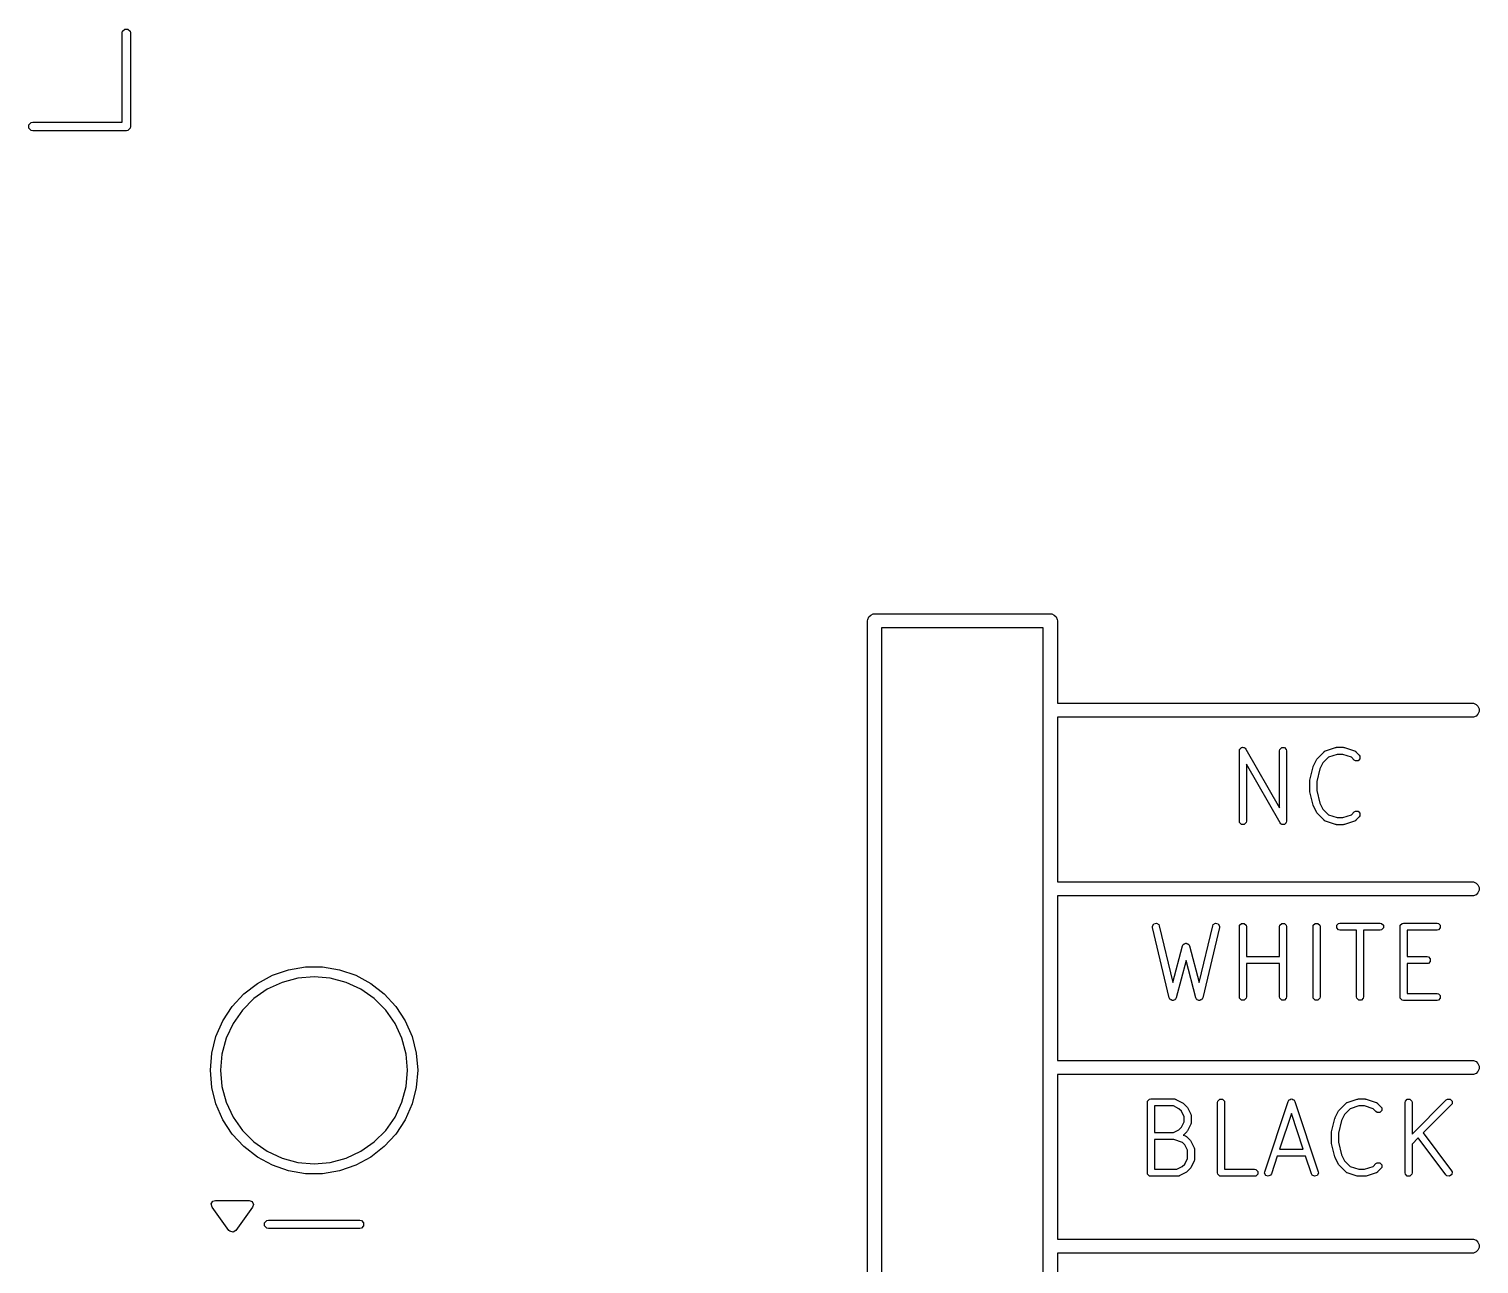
# Model space of a CAD drawing. Extents: x 108.7 to 192.7, y -117.4 to -79.1.
# Drawn here: x 171.94 to 192.57, y -98.5 to -80.94 of the extents above; entities that cross this region are included whole.
import ezdxf

# ---------------------------------------------------------------- set-up
doc = ezdxf.new("R2010")
doc.units = 0
doc.layers.add('BLACK', color=7, linetype='CONTINUOUS')

msp = doc.modelspace()

# ---------------------------------------------------------------- linework, layer by layer
at = {"layer": 'BLACK', "linetype": 'CONTINUOUS'}
for p, q in [((173.27, -81), (173.274567, -80.977039)), ((173.27, -82.27), (173.27, -81)), ((173.274567, -80.977039), (173.307039, -80.944567)), ((173.307039, -80.944567), (173.352961, -80.944567)), ((173.352961, -80.944567), (173.385433, -80.977039)), ((173.385433, -80.977039), (173.39, -81)), ((173.39, -81), (173.39, -82.33)), ((171.944567, -82.307039), (171.977039, -82.274567)), ((171.944567, -82.352961), (171.944567, -82.307039)), ((171.977039, -82.274567), (172, -82.27)), ((172, -82.27), (173.27, -82.27)), ((171.977039, -82.385433), (171.944567, -82.352961)), ((172, -82.39), (171.977039, -82.385433)), ((173.33, -82.39), (172, -82.39)), ((173.352961, -82.385433), (173.33, -82.39)), ((173.385433, -82.352961), (173.352961, -82.385433)), ((173.39, -82.33), (173.385433, -82.352961)), ((183.876921, -89.340491), (183.891853, -89.304443)), ((183.891853, -89.304443), (183.919443, -89.276853)), ((183.919443, -89.276853), (183.955491, -89.261921)), ((183.955491, -89.261921), (183.975, -89.26)), ((183.975, -89.26), (186.475, -89.26)), ((186.475, -89.26), (186.494509, -89.261921)), ((186.494509, -89.261921), (186.530557, -89.276853)), ((186.530557, -89.276853), (186.558147, -89.304443)), ((186.558147, -89.304443), (186.573079, -89.340491)), ((183.875, -89.36), (183.876921, -89.340491)), ((183.875, -107.14), (183.875, -89.36)), ((184.075, -89.46), (184.075, -107.04)), ((186.375, -89.46), (184.075, -89.46)), ((186.375, -107.04), (186.375, -89.46)), ((186.573079, -89.340491), (186.575, -89.36)), ((186.575, -89.36), (186.575, -90.53)), ((186.575, -90.53), (192.475, -90.53)), ((192.475, -90.53), (192.494509, -90.531921)), ((192.494509, -90.531921), (192.530557, -90.546853)), ((192.530557, -90.546853), (192.558147, -90.574443)), ((192.475, -90.73), (186.575, -90.73)), ((186.575, -90.73), (186.575, -93.07)), ((192.494509, -90.728079), (192.475, -90.73)), ((192.530557, -90.713147), (192.494509, -90.728079)), ((192.558147, -90.685557), (192.530557, -90.713147)), ((192.558147, -90.574443), (192.573079, -90.610491)), ((192.573079, -90.649509), (192.558147, -90.685557)), ((192.573079, -90.610491), (192.573079, -90.649509)), ((189.172946, -91.18343), (189.174754, -91.176804)), ((189.174754, -91.176804), (189.185998, -91.170378)), ((189.185998, -91.170378), (189.195152, -91.161225)), ((189.195152, -91.161225), (189.202018, -91.161225)), ((189.202018, -91.161225), (189.20798, -91.157818)), ((189.20798, -91.157818), (189.220473, -91.161225)), ((189.220473, -91.161225), (189.23342, -91.161225)), ((189.23342, -91.161225), (189.238274, -91.166079)), ((189.238274, -91.166079), (189.244901, -91.167887)), ((189.244901, -91.167887), (189.257698, -91.182612)), ((189.73952, -91.188285), (189.76658, -91.161225)), ((189.76658, -91.161225), (189.804848, -91.161225)), ((189.804848, -91.161225), (189.831908, -91.188285)), ((190.388951, -91.207604), (190.531807, -91.159985)), ((190.531807, -91.159985), (190.539757, -91.158982)), ((190.539757, -91.158982), (190.547619, -91.157419)), ((190.547619, -91.157419), (190.642857, -91.157419)), ((190.642857, -91.157419), (190.650719, -91.158982)), ((190.650719, -91.158982), (190.658668, -91.159985)), ((190.658668, -91.159985), (190.801525, -91.207604)), ((189.164286, -91.207419), (189.168092, -91.188285)), ((189.164286, -92.207419), (189.164286, -91.207419)), ((189.168092, -91.188285), (189.172946, -91.18343)), ((189.257698, -91.182612), (189.735714, -92.01914)), ((189.735714, -91.207419), (189.73952, -91.188285)), ((189.735714, -92.01914), (189.735714, -91.207419)), ((189.831908, -91.188285), (189.835714, -91.207419)), ((189.835714, -91.207419), (189.835714, -92.207419)), ((190.217184, -91.423153), (190.264802, -91.327916)), ((190.264802, -91.327916), (190.269717, -91.321582)), ((190.269717, -91.321582), (190.274169, -91.314921)), ((190.274169, -91.314921), (190.369407, -91.219683)), ((190.350617, -91.379893), (190.309081, -91.462965)), ((190.43177, -91.298739), (190.350617, -91.379893)), ((190.369407, -91.219683), (190.371488, -91.218292)), ((190.371488, -91.218292), (190.372002, -91.217265)), ((190.372002, -91.217265), (190.378967, -91.213294)), ((190.378967, -91.213294), (190.385628, -91.208844)), ((190.385628, -91.208844), (190.386776, -91.208844)), ((190.386776, -91.208844), (190.388951, -91.207604)), ((190.555732, -91.257419), (190.43177, -91.298739)), ((190.634744, -91.257419), (190.555732, -91.257419)), ((190.758705, -91.298739), (190.634744, -91.257419)), ((190.797977, -91.338012), (190.758705, -91.298739)), ((190.814198, -91.348851), (190.797977, -91.338012)), ((190.801525, -91.207604), (190.8037, -91.208844)), ((190.8037, -91.208844), (190.804848, -91.208844)), ((190.804848, -91.208844), (190.811512, -91.213297)), ((190.811512, -91.213297), (190.818473, -91.217265)), ((190.852467, -91.348851), (190.814198, -91.348851)), ((190.818473, -91.217265), (190.818986, -91.218291)), ((190.818986, -91.218291), (190.821069, -91.219683)), ((190.821069, -91.219683), (190.868688, -91.267301)), ((190.879527, -91.321791), (190.852467, -91.348851)), ((190.868688, -91.267301), (190.879527, -91.283522)), ((190.879527, -91.283522), (190.879527, -91.321791)), ((189.742302, -92.232226), (189.264286, -91.395697)), ((189.264286, -91.395697), (189.264286, -92.207419)), ((190.165779, -91.623863), (190.213398, -91.433387)), ((190.213398, -91.433387), (190.215737, -91.428434)), ((190.215737, -91.428434), (190.217184, -91.423153)), ((190.309081, -91.462965), (190.264286, -91.642145)), ((190.164286, -91.63599), (190.165481, -91.62998)), ((190.164286, -91.778847), (190.164286, -91.63599)), ((190.165481, -91.784856), (190.164286, -91.778847)), ((190.165481, -91.62998), (190.165779, -91.623863)), ((190.165779, -91.790974), (190.165481, -91.784856)), ((190.213398, -91.98145), (190.165779, -91.790974)), ((190.264286, -91.642145), (190.264286, -91.772692)), ((190.264286, -91.772692), (190.309081, -91.951872)), ((190.215737, -91.986402), (190.213398, -91.98145)), ((190.217184, -91.991684), (190.215737, -91.986402)), ((190.264802, -92.086921), (190.217184, -91.991684)), ((190.309081, -91.951872), (190.350616, -92.034942)), ((189.168092, -92.226553), (189.164286, -92.207419)), ((189.264286, -92.207419), (189.26048, -92.226553)), ((189.835714, -92.207419), (189.831908, -92.226553)), ((190.269713, -92.093249), (190.264802, -92.086921)), ((190.274168, -92.099916), (190.269713, -92.093249)), ((190.369407, -92.195155), (190.274168, -92.099916)), ((190.350616, -92.034942), (190.431772, -92.116099)), ((190.371488, -92.196545), (190.369407, -92.195155)), ((190.372002, -92.197573), (190.371488, -92.196545)), ((190.378967, -92.201543), (190.372002, -92.197573)), ((190.385628, -92.205994), (190.378967, -92.201543)), ((190.386776, -92.205994), (190.385628, -92.205994)), ((190.388951, -92.207234), (190.386776, -92.205994)), ((190.531807, -92.254853), (190.388951, -92.207234)), ((190.431772, -92.116099), (190.555732, -92.157419)), ((190.555732, -92.157419), (190.634744, -92.157419)), ((190.634744, -92.157419), (190.758704, -92.116098)), ((190.801525, -92.207234), (190.658668, -92.254853)), ((190.758704, -92.116098), (190.797977, -92.076825)), ((190.797977, -92.076825), (190.814198, -92.065986)), ((190.8037, -92.205994), (190.801525, -92.207234)), ((190.804849, -92.205994), (190.8037, -92.205994)), ((190.811519, -92.201536), (190.804849, -92.205994)), ((190.818473, -92.197573), (190.811519, -92.201536)), ((190.814198, -92.065986), (190.852467, -92.065986)), ((190.818985, -92.196547), (190.818473, -92.197573)), ((190.82107, -92.195155), (190.818985, -92.196547)), ((190.868689, -92.147535), (190.82107, -92.195155)), ((190.852467, -92.065986), (190.879527, -92.093045)), ((190.879527, -92.131314), (190.868689, -92.147535)), ((190.879527, -92.093045), (190.879527, -92.131314)), ((189.195152, -92.253613), (189.168092, -92.226553)), ((189.23342, -92.253613), (189.195152, -92.253613)), ((189.26048, -92.226553), (189.23342, -92.253613)), ((189.7551, -92.246951), (189.742302, -92.232226)), ((189.761724, -92.248757), (189.7551, -92.246951)), ((189.76658, -92.253613), (189.761724, -92.248757)), ((189.779528, -92.253613), (189.76658, -92.253613)), ((189.79202, -92.25702), (189.779528, -92.253613)), ((189.797982, -92.253613), (189.79202, -92.25702)), ((189.804848, -92.253613), (189.797982, -92.253613)), ((189.814001, -92.244459), (189.804848, -92.253613)), ((189.825246, -92.238034), (189.814001, -92.244459)), ((189.827053, -92.231407), (189.825246, -92.238034)), ((189.831908, -92.226553), (189.827053, -92.231407)), ((190.539757, -92.255855), (190.531807, -92.254853)), ((190.547619, -92.257419), (190.539757, -92.255855)), ((190.642857, -92.257419), (190.547619, -92.257419)), ((190.650719, -92.255855), (190.642857, -92.257419)), ((190.658668, -92.254853), (190.650719, -92.255855)), ((186.575, -93.07), (192.475, -93.07)), ((192.475, -93.07), (192.494509, -93.071921)), ((192.494509, -93.071921), (192.530557, -93.086853)), ((192.530557, -93.086853), (192.558147, -93.114443)), ((192.558147, -93.225557), (192.530557, -93.253147)), ((192.558147, -93.114443), (192.573079, -93.150491)), ((192.573079, -93.189509), (192.558147, -93.225557)), ((192.573079, -93.150491), (192.573079, -93.189509)), ((192.475, -93.27), (186.575, -93.27)), ((186.575, -93.27), (186.575, -95.61)), ((192.494509, -93.268079), (192.475, -93.27)), ((192.530557, -93.253147), (192.494509, -93.268079)), ((187.926821, -93.699505), (187.946878, -93.666913)), ((187.927551, -93.719), (187.926821, -93.699505)), ((188.165646, -94.719), (187.927551, -93.719)), ((187.946878, -93.666913), (187.984105, -93.658049)), ((187.984105, -93.658049), (188.016697, -93.678106)), ((188.016697, -93.678106), (188.024831, -93.695838)), ((188.024831, -93.695838), (188.21703, -94.503075)), ((188.592493, -94.503075), (188.784694, -93.695838)), ((188.881974, -93.719), (188.643878, -94.719)), ((188.784694, -93.695838), (188.792828, -93.678106)), ((188.792828, -93.678106), (188.82542, -93.658049)), ((188.82542, -93.658049), (188.862647, -93.666913)), ((188.862647, -93.666913), (188.882704, -93.699505)), ((188.882704, -93.699505), (188.881974, -93.719)), ((189.164286, -93.707419), (189.168092, -93.688285)), ((189.164286, -94.707419), (189.164286, -93.707419)), ((189.168092, -93.688285), (189.195152, -93.661225)), ((189.195152, -93.661225), (189.23342, -93.661225)), ((189.23342, -93.661225), (189.26048, -93.688285)), ((189.26048, -93.688285), (189.264286, -93.707419)), ((189.264286, -93.707419), (189.264286, -94.133609)), ((189.735714, -93.707419), (189.73952, -93.688285)), ((189.735714, -94.133609), (189.735714, -93.707419)), ((189.73952, -93.688285), (189.76658, -93.661225)), ((189.76658, -93.661225), (189.804848, -93.661225)), ((189.804848, -93.661225), (189.831908, -93.688285)), ((189.831908, -93.688285), (189.835714, -93.707419)), ((189.835714, -93.707419), (189.835714, -94.707419)), ((190.211905, -93.707419), (190.215711, -93.688285)), ((190.211905, -94.707419), (190.211905, -93.707419)), ((190.215711, -93.688285), (190.242771, -93.661225)), ((190.242771, -93.661225), (190.281039, -93.661225)), ((190.281039, -93.661225), (190.308099, -93.688285)), ((190.308099, -93.688285), (190.311905, -93.707419)), ((190.311905, -93.707419), (190.311905, -94.707419)), ((190.549044, -93.688285), (190.576104, -93.661225)), ((190.549044, -93.726553), (190.549044, -93.688285)), ((190.576104, -93.753613), (190.549044, -93.726553)), ((190.576104, -93.661225), (190.595238, -93.657419)), ((190.595238, -93.757419), (190.576104, -93.753613)), ((190.595238, -93.657419), (191.166666, -93.657419)), ((190.830952, -93.757419), (190.595238, -93.757419)), ((190.830952, -94.707419), (190.830952, -93.757419)), ((191.166666, -93.757419), (190.930952, -93.757419)), ((190.930952, -93.757419), (190.930952, -94.707419)), ((191.166666, -93.657419), (191.1858, -93.661225)), ((191.1858, -93.753613), (191.166666, -93.757419)), ((191.1858, -93.661225), (191.21286, -93.688285)), ((191.21286, -93.726553), (191.1858, -93.753613)), ((191.21286, -93.688285), (191.21286, -93.726553)), ((191.45, -93.707419), (191.453806, -93.688285)), ((191.45, -94.707419), (191.45, -93.707419)), ((191.453806, -93.688285), (191.480866, -93.661225)), ((191.480866, -93.661225), (191.5, -93.657419)), ((191.5, -93.657419), (191.97619, -93.657419)), ((191.97619, -93.757419), (191.55, -93.757419)), ((191.55, -93.757419), (191.55, -94.133609)), ((191.97619, -93.657419), (191.995324, -93.661225)), ((191.995324, -93.753613), (191.97619, -93.757419)), ((191.995324, -93.661225), (192.022384, -93.688285)), ((192.022384, -93.726553), (191.995324, -93.753613)), ((192.022384, -93.688285), (192.022384, -93.726553)), ((188.21703, -94.503075), (188.35645, -93.98025)), ((188.35645, -93.98025), (188.365058, -93.962742)), ((188.365058, -93.962742), (188.370957, -93.959326)), ((188.370957, -93.959326), (188.374372, -93.953429)), ((188.374372, -93.953429), (188.386927, -93.95008)), ((188.386927, -93.95008), (188.398177, -93.943568)), ((188.398177, -93.943568), (188.404763, -93.945324)), ((188.404763, -93.945324), (188.411347, -93.943569)), ((188.411347, -93.943569), (188.422592, -93.950079)), ((188.422592, -93.950079), (188.435152, -93.953429)), ((188.435152, -93.953429), (188.438567, -93.959327)), ((188.438567, -93.959327), (188.444466, -93.962743)), ((188.444466, -93.962743), (188.453074, -93.98025)), ((188.453074, -93.98025), (188.592493, -94.503075)), ((188.404762, -94.187186), (188.262598, -94.720302)), ((188.546926, -94.720302), (188.404762, -94.187186)), ((189.264286, -94.133609), (189.735714, -94.133609)), ((189.735714, -94.233609), (189.264286, -94.233609)), ((189.264286, -94.233609), (189.264286, -94.707419)), ((189.735714, -94.707419), (189.735714, -94.233609)), ((191.55, -94.133609), (191.833333, -94.133609)), ((191.833333, -94.233609), (191.55, -94.233609)), ((191.55, -94.233609), (191.55, -94.657419)), ((191.833333, -94.133609), (191.852467, -94.137415)), ((191.852467, -94.229803), (191.833333, -94.233609)), ((191.852467, -94.137415), (191.879527, -94.164475)), ((191.879527, -94.202743), (191.852467, -94.229803)), ((191.879527, -94.164475), (191.879527, -94.202743)), ((175.193251, -94.515179), (175.407499, -94.399234)), ((175.407499, -94.399234), (175.637909, -94.320135)), ((175.769037, -94.440146), (175.545092, -94.500151)), ((175.637909, -94.320135), (175.878195, -94.280038)), ((176, -94.419939), (175.769037, -94.440146)), ((175.878195, -94.280038), (176.121805, -94.280038)), ((176.230963, -94.440146), (176, -94.419939)), ((176.121805, -94.280038), (176.362091, -94.320135)), ((176.454908, -94.500151), (176.230963, -94.440146)), ((176.362091, -94.320135), (176.592501, -94.399234)), ((176.592501, -94.399234), (176.806749, -94.515179)), ((174.836018, -94.844036), (175.00101, -94.664807)), ((175.00101, -94.664807), (175.193251, -94.515179)), ((175.33497, -94.598133), (175.145053, -94.731114)), ((175.545092, -94.500151), (175.33497, -94.598133)), ((176.665031, -94.598133), (176.454908, -94.500151)), ((176.854947, -94.731114), (176.665031, -94.598133)), ((176.806749, -94.515179), (176.99899, -94.664807)), ((176.99899, -94.664807), (177.163982, -94.844036)), ((191.55, -94.657419), (191.97619, -94.657419)), ((191.97619, -94.657419), (191.995324, -94.661225)), ((191.995324, -94.661225), (192.022384, -94.688285)), ((174.702776, -95.047978), (174.836018, -94.844036)), ((175.145053, -94.731114), (174.981114, -94.895053)), ((177.018886, -94.895053), (176.854947, -94.731114)), ((177.163982, -94.844036), (177.297224, -95.047978)), ((188.17378, -94.736732), (188.165646, -94.719)), ((188.180149, -94.740651), (188.17378, -94.736732)), ((188.183896, -94.747123), (188.180149, -94.740651)), ((188.195841, -94.750308), (188.183896, -94.747123)), ((188.206372, -94.756789), (188.195841, -94.750308)), ((188.213647, -94.755056), (188.206372, -94.756789)), ((188.220871, -94.756983), (188.213647, -94.755056)), ((188.231569, -94.750789), (188.220871, -94.756983)), ((188.243599, -94.747925), (188.231569, -94.750789)), ((188.247518, -94.741555), (188.243599, -94.747925)), ((188.25399, -94.737809), (188.247518, -94.741555)), ((188.262598, -94.720302), (188.25399, -94.737809)), ((188.555534, -94.73781), (188.546926, -94.720302)), ((188.562006, -94.741557), (188.555534, -94.73781)), ((188.565925, -94.747925), (188.562006, -94.741557)), ((188.577951, -94.750788), (188.565925, -94.747925)), ((188.588653, -94.756984), (188.577951, -94.750788)), ((188.595878, -94.755057), (188.588653, -94.756984)), ((188.603152, -94.756789), (188.595878, -94.755057)), ((188.613681, -94.750308), (188.603152, -94.756789)), ((188.625628, -94.747123), (188.613681, -94.750308)), ((188.629374, -94.740651), (188.625628, -94.747123)), ((188.635744, -94.736732), (188.629374, -94.740651)), ((188.643878, -94.719), (188.635744, -94.736732)), ((189.168092, -94.726553), (189.164286, -94.707419)), ((189.195152, -94.753613), (189.168092, -94.726553)), ((189.23342, -94.753613), (189.195152, -94.753613)), ((189.26048, -94.726553), (189.23342, -94.753613)), ((189.264286, -94.707419), (189.26048, -94.726553)), ((189.73952, -94.726553), (189.735714, -94.707419)), ((189.76658, -94.753613), (189.73952, -94.726553)), ((189.804848, -94.753613), (189.76658, -94.753613)), ((189.831908, -94.726553), (189.804848, -94.753613)), ((189.835714, -94.707419), (189.831908, -94.726553)), ((190.215711, -94.726553), (190.211905, -94.707419)), ((190.242771, -94.753613), (190.215711, -94.726553)), ((190.281039, -94.753613), (190.242771, -94.753613)), ((190.308099, -94.726553), (190.281039, -94.753613)), ((190.311905, -94.707419), (190.308099, -94.726553)), ((190.834758, -94.726553), (190.830952, -94.707419)), ((190.861818, -94.753613), (190.834758, -94.726553)), ((190.900086, -94.753613), (190.861818, -94.753613)), ((190.927146, -94.726553), (190.900086, -94.753613)), ((190.930952, -94.707419), (190.927146, -94.726553)), ((191.453806, -94.726553), (191.45, -94.707419)), ((191.480866, -94.753613), (191.453806, -94.726553)), ((191.5, -94.757419), (191.480866, -94.753613)), ((191.97619, -94.757419), (191.5, -94.757419)), ((191.995324, -94.753613), (191.97619, -94.757419)), ((192.022384, -94.726553), (191.995324, -94.753613)), ((192.022384, -94.688285), (192.022384, -94.726553)), ((174.60492, -95.271068), (174.702776, -95.047978)), ((174.848133, -95.08497), (174.750151, -95.295092)), ((174.981114, -94.895053), (174.848133, -95.08497)), ((177.151867, -95.08497), (177.018886, -94.895053)), ((177.249849, -95.295092), (177.151867, -95.08497)), ((177.297224, -95.047978), (177.39508, -95.271068)), ((174.545117, -95.507223), (174.60492, -95.271068)), ((174.750151, -95.295092), (174.690146, -95.519037)), ((177.309854, -95.519037), (177.249849, -95.295092)), ((177.39508, -95.271068), (177.454883, -95.507223)), ((174.525, -95.75), (174.545117, -95.507223)), ((177.454883, -95.507223), (177.475, -95.75)), ((174.690146, -95.519037), (174.669939, -95.75)), ((177.330061, -95.75), (177.309854, -95.519037)), ((186.575, -95.61), (192.475, -95.61)), ((192.475, -95.61), (192.494509, -95.611921)), ((192.494509, -95.611921), (192.530557, -95.626853)), ((192.530557, -95.626853), (192.558147, -95.654443)), ((192.558147, -95.654443), (192.573079, -95.690491)), ((192.573079, -95.690491), (192.573079, -95.729509)), ((174.545117, -95.992777), (174.525, -95.75)), ((174.669939, -95.75), (174.690146, -95.980963)), ((177.309854, -95.980963), (177.330061, -95.75)), ((177.475, -95.75), (177.454883, -95.992777)), ((192.475, -95.81), (186.575, -95.81)), ((186.575, -95.81), (186.575, -98.15)), ((192.494509, -95.808079), (192.475, -95.81)), ((192.530557, -95.793147), (192.494509, -95.808079)), ((192.558147, -95.765557), (192.530557, -95.793147)), ((192.573079, -95.729509), (192.558147, -95.765557)), ((174.60492, -96.228932), (174.545117, -95.992777)), ((174.690146, -95.980963), (174.750151, -96.204908)), ((177.249849, -96.204908), (177.309854, -95.980963)), ((177.454883, -95.992777), (177.39508, -96.228932)), ((174.702776, -96.452022), (174.60492, -96.228932)), ((174.750151, -96.204908), (174.848133, -96.415031)), ((177.151867, -96.415031), (177.249849, -96.204908)), ((177.39508, -96.228932), (177.297224, -96.452022)), ((187.854762, -96.207419), (187.858568, -96.188285)), ((187.854762, -97.207419), (187.854762, -96.207419)), ((187.858568, -96.188285), (187.885628, -96.161225)), ((187.885628, -96.161225), (187.904762, -96.157419)), ((187.904762, -96.157419), (188.238095, -96.157419)), ((188.226292, -96.257419), (187.954762, -96.257419)), ((187.954762, -96.257419), (187.954762, -96.633609)), ((188.303715, -96.29613), (188.226292, -96.257419)), ((188.238095, -96.157419), (188.240551, -96.157907)), ((188.240551, -96.157907), (188.24164, -96.157545)), ((188.24164, -96.157545), (188.249367, -96.159661)), ((188.249367, -96.159661), (188.257229, -96.161225)), ((188.257229, -96.161225), (188.25804, -96.162036)), ((188.25804, -96.162036), (188.260456, -96.162698)), ((188.260456, -96.162698), (188.355693, -96.210316)), ((188.339859, -96.332275), (188.303715, -96.29613)), ((188.378571, -96.409698), (188.339859, -96.332275)), ((188.355693, -96.210316), (188.362026, -96.215231)), ((188.362026, -96.215231), (188.368688, -96.219683)), ((188.368688, -96.219683), (188.416307, -96.267301)), ((188.416307, -96.267301), (188.420761, -96.273967)), ((188.420761, -96.273967), (188.425673, -96.280296)), ((188.425673, -96.280296), (188.473292, -96.375534)), ((188.854762, -96.207419), (188.858568, -96.188285)), ((188.854762, -97.207419), (188.854762, -96.207419)), ((188.858568, -96.188285), (188.885628, -96.161225)), ((188.885628, -96.161225), (188.923896, -96.161225)), ((188.923896, -96.161225), (188.950956, -96.188285)), ((188.950956, -96.188285), (188.954762, -96.207419)), ((188.954762, -96.207419), (188.954762, -97.157419)), ((189.523995, -97.191608), (189.857328, -96.191608)), ((189.857328, -96.191608), (189.866989, -96.17466)), ((189.866989, -96.17466), (189.87033, -96.172989)), ((189.87033, -96.172989), (189.872002, -96.169646)), ((189.872002, -96.169646), (189.887044, -96.164632)), ((189.887044, -96.164632), (189.901218, -96.157545)), ((189.901218, -96.157545), (189.904761, -96.158726)), ((189.904761, -96.158726), (189.908306, -96.157545)), ((189.908306, -96.157545), (189.922485, -96.164634)), ((189.922485, -96.164634), (189.937522, -96.169647)), ((189.937522, -96.169647), (189.939192, -96.172987)), ((189.939192, -96.172987), (189.942535, -96.174659)), ((189.942535, -96.174659), (189.952196, -96.191608)), ((189.952196, -96.191608), (190.285529, -97.191607)), ((190.526708, -96.423153), (190.574326, -96.327916)), ((190.574326, -96.327916), (190.579241, -96.321582)), ((190.579241, -96.321582), (190.583693, -96.314921)), ((190.583693, -96.314921), (190.678931, -96.219683)), ((190.741294, -96.298739), (190.660141, -96.379893)), ((190.678931, -96.219683), (190.681012, -96.218292)), ((190.681012, -96.218292), (190.681526, -96.217265)), ((190.681526, -96.217265), (190.688491, -96.213294)), ((190.688491, -96.213294), (190.695152, -96.208844)), ((190.695152, -96.208844), (190.6963, -96.208844)), ((190.6963, -96.208844), (190.698475, -96.207604)), ((190.698475, -96.207604), (190.841331, -96.159985)), ((190.865256, -96.257419), (190.741294, -96.298739)), ((190.841331, -96.159985), (190.849281, -96.158982)), ((190.849281, -96.158982), (190.857143, -96.157419)), ((190.857143, -96.157419), (190.952381, -96.157419)), ((190.944268, -96.257419), (190.865256, -96.257419)), ((191.068229, -96.298739), (190.944268, -96.257419)), ((190.952381, -96.157419), (190.960243, -96.158982)), ((190.960243, -96.158982), (190.968192, -96.159985)), ((190.968192, -96.159985), (191.111049, -96.207604)), ((191.107501, -96.338012), (191.068229, -96.298739)), ((191.111049, -96.207604), (191.113224, -96.208844)), ((191.113224, -96.208844), (191.114372, -96.208844)), ((191.114372, -96.208844), (191.121036, -96.213297)), ((191.121036, -96.213297), (191.127997, -96.217265)), ((191.127997, -96.217265), (191.12851, -96.218291)), ((191.12851, -96.218291), (191.130593, -96.219683)), ((191.130593, -96.219683), (191.178212, -96.267301)), ((191.189051, -96.321791), (191.161991, -96.348851)), ((191.178212, -96.267301), (191.189051, -96.283522)), ((191.189051, -96.283522), (191.189051, -96.321791)), ((191.521429, -96.207419), (191.525235, -96.188285)), ((191.521429, -97.207419), (191.521429, -96.207419)), ((191.525235, -96.188285), (191.552295, -96.161225)), ((191.552295, -96.161225), (191.590563, -96.161225)), ((191.590563, -96.161225), (191.617623, -96.188285)), ((191.617623, -96.188285), (191.621429, -96.207419)), ((191.621429, -96.658137), (192.107502, -96.172064)), ((191.621429, -96.207419), (191.621429, -96.658137)), ((192.178212, -96.242774), (191.780304, -96.640681)), ((192.107502, -96.172064), (192.123723, -96.161225)), ((192.123723, -96.161225), (192.161991, -96.161225)), ((192.161991, -96.161225), (192.189051, -96.188285)), ((192.189051, -96.226553), (192.178212, -96.242774)), ((192.189051, -96.188285), (192.189051, -96.226553)), ((174.836018, -96.655964), (174.702776, -96.452022)), ((174.848133, -96.415031), (174.981114, -96.604947)), ((177.018886, -96.604947), (177.151867, -96.415031)), ((177.297224, -96.452022), (177.163982, -96.655964)), ((188.339859, -96.558752), (188.378571, -96.481329)), ((188.378571, -96.481329), (188.378571, -96.409698)), ((188.473292, -96.515494), (188.425673, -96.610732)), ((188.473292, -96.375534), (188.473953, -96.377949)), ((188.473953, -96.513078), (188.473292, -96.515494)), ((188.473953, -96.377949), (188.474765, -96.378761)), ((188.474765, -96.512267), (188.473953, -96.513078)), ((188.474765, -96.378761), (188.476328, -96.386622)), ((188.476328, -96.504405), (188.474765, -96.512267)), ((188.476328, -96.386622), (188.478445, -96.39435)), ((188.478445, -96.496678), (188.476328, -96.504405)), ((188.478445, -96.39435), (188.478082, -96.395438)), ((188.478082, -96.395438), (188.478571, -96.397895)), ((188.478571, -96.493133), (188.478082, -96.495589)), ((188.478082, -96.495589), (188.478445, -96.496678)), ((188.478571, -96.397895), (188.478571, -96.493133)), ((189.904762, -96.365532), (189.736038, -96.871704)), ((190.073486, -96.871704), (189.904762, -96.365532)), ((190.475303, -96.623863), (190.522922, -96.433387)), ((190.522922, -96.433387), (190.525261, -96.428434)), ((190.525261, -96.428434), (190.526708, -96.423153)), ((190.618605, -96.462965), (190.57381, -96.642145)), ((190.660141, -96.379893), (190.618605, -96.462965)), ((191.123722, -96.348851), (191.107501, -96.338012)), ((191.161991, -96.348851), (191.123722, -96.348851)), ((175.00101, -96.835193), (174.836018, -96.655964)), ((174.981114, -96.604947), (175.145053, -96.768886)), ((176.854947, -96.768886), (177.018886, -96.604947)), ((177.163982, -96.655964), (176.99899, -96.835193)), ((187.954762, -96.633609), (188.226292, -96.633609)), ((188.229982, -96.733609), (187.954762, -96.733609)), ((187.954762, -96.733609), (187.954762, -97.157419)), ((188.226292, -96.633609), (188.303715, -96.594897)), ((188.353943, -96.774929), (188.229982, -96.733609)), ((188.303715, -96.594897), (188.339859, -96.558752)), ((188.368688, -96.671345), (188.365602, -96.673407)), ((188.365602, -96.673407), (188.396763, -96.683794)), ((188.416307, -96.623727), (188.368688, -96.671345)), ((188.396763, -96.683794), (188.398938, -96.685034)), ((188.398938, -96.685034), (188.400086, -96.685034)), ((188.400086, -96.685034), (188.40675, -96.689487)), ((188.40675, -96.689487), (188.413711, -96.693455)), ((188.413711, -96.693455), (188.414224, -96.694481)), ((188.414224, -96.694481), (188.416307, -96.695873)), ((188.420761, -96.61706), (188.416307, -96.623727)), ((188.416307, -96.695873), (188.463926, -96.743491)), ((188.425673, -96.610732), (188.420761, -96.61706)), ((188.463926, -96.743491), (188.46838, -96.750157)), ((190.47381, -96.63599), (190.475005, -96.62998)), ((190.47381, -96.778847), (190.47381, -96.63599)), ((190.475005, -96.62998), (190.475303, -96.623863)), ((190.57381, -96.642145), (190.57381, -96.772692)), ((191.708875, -96.71211), (191.621429, -96.799557)), ((192.102857, -97.237419), (191.708875, -96.71211)), ((191.780304, -96.640681), (192.182857, -97.177419)), ((175.193251, -96.984821), (175.00101, -96.835193)), ((175.145053, -96.768886), (175.334969, -96.901867)), ((175.334969, -96.901867), (175.545092, -96.999849)), ((176.454908, -96.999849), (176.665031, -96.901867)), ((176.665031, -96.901867), (176.854947, -96.768886)), ((176.99899, -96.835193), (176.806749, -96.984821)), ((188.387478, -96.808465), (188.353943, -96.774929)), ((188.42619, -96.885888), (188.387478, -96.808465)), ((188.42619, -97.005138), (188.42619, -96.885888)), ((188.46838, -96.750157), (188.473292, -96.756486)), ((188.473292, -96.756486), (188.520911, -96.851724)), ((188.520911, -96.851724), (188.521572, -96.854139)), ((188.521572, -96.854139), (188.522384, -96.854951)), ((188.522384, -96.854951), (188.523947, -96.862812)), ((188.523947, -96.862812), (188.526064, -96.87054)), ((188.526064, -96.87054), (188.525701, -96.871628)), ((188.525701, -96.871628), (188.52619, -96.874085)), ((188.52619, -96.874085), (188.52619, -97.016942)), ((189.736038, -96.871704), (190.073486, -96.871704)), ((190.475005, -96.784856), (190.47381, -96.778847)), ((190.475303, -96.790974), (190.475005, -96.784856)), ((190.522922, -96.98145), (190.475303, -96.790974)), ((190.57381, -96.772692), (190.618605, -96.951872)), ((190.618605, -96.951872), (190.66014, -97.034942)), ((191.621429, -96.799557), (191.621429, -97.207419)), ((175.407499, -97.100766), (175.193251, -96.984821)), ((175.637909, -97.179865), (175.407499, -97.100766)), ((175.545092, -96.999849), (175.769037, -97.059854)), ((175.769037, -97.059854), (176, -97.080061)), ((176, -97.080061), (176.230963, -97.059854)), ((176.230963, -97.059854), (176.454908, -96.999849)), ((176.592501, -97.100766), (176.362091, -97.179865)), ((176.806749, -96.984821), (176.592501, -97.100766)), ((187.954762, -97.157419), (188.273911, -97.157419)), ((188.273911, -97.157419), (188.351332, -97.118708)), ((188.351332, -97.118708), (188.387478, -97.082561)), ((188.387478, -97.082561), (188.42619, -97.005138)), ((188.463927, -97.147535), (188.416308, -97.195155)), ((188.46838, -97.140869), (188.463927, -97.147535)), ((188.473292, -97.134541), (188.46838, -97.140869)), ((188.520911, -97.039303), (188.473292, -97.134541)), ((188.521572, -97.036887), (188.520911, -97.039303)), ((188.522384, -97.036076), (188.521572, -97.036887)), ((188.523947, -97.028214), (188.522384, -97.036076)), ((188.526064, -97.020487), (188.523947, -97.028214)), ((188.52619, -97.016942), (188.525701, -97.019398)), ((188.525701, -97.019398), (188.526064, -97.020487)), ((188.954762, -97.157419), (189.380952, -97.157419)), ((189.380952, -97.157419), (189.400086, -97.161225)), ((189.702705, -96.971704), (189.618863, -97.22323)), ((190.106819, -96.971704), (189.702705, -96.971704)), ((190.190661, -97.22323), (190.106819, -96.971704)), ((190.525261, -96.986402), (190.522922, -96.98145)), ((190.526708, -96.991684), (190.525261, -96.986402)), ((190.574326, -97.086921), (190.526708, -96.991684)), ((190.579237, -97.093249), (190.574326, -97.086921)), ((190.583692, -97.099916), (190.579237, -97.093249)), ((190.678931, -97.195155), (190.583692, -97.099916)), ((190.66014, -97.034942), (190.741296, -97.116099)), ((190.741296, -97.116099), (190.865256, -97.157419)), ((190.865256, -97.157419), (190.944268, -97.157419)), ((190.944268, -97.157419), (191.068228, -97.116098)), ((191.068228, -97.116098), (191.107501, -97.076825)), ((191.107501, -97.076825), (191.123722, -97.065986)), ((191.123722, -97.065986), (191.161991, -97.065986)), ((191.178213, -97.147535), (191.130594, -97.195155)), ((191.161991, -97.065986), (191.189051, -97.093045)), ((191.189051, -97.131314), (191.178213, -97.147535)), ((191.189051, -97.093045), (191.189051, -97.131314)), ((175.878195, -97.219962), (175.637909, -97.179865)), ((176.121805, -97.219962), (175.878195, -97.219962)), ((176.362091, -97.179865), (176.121805, -97.219962)), ((187.858568, -97.226553), (187.854762, -97.207419)), ((187.885628, -97.253613), (187.858568, -97.226553)), ((187.904762, -97.257419), (187.885628, -97.253613)), ((188.285714, -97.257419), (187.904762, -97.257419)), ((188.28817, -97.25693), (188.285714, -97.257419)), ((188.289259, -97.257293), (188.28817, -97.25693)), ((188.296986, -97.255176), (188.289259, -97.257293)), ((188.304848, -97.253613), (188.296986, -97.255176)), ((188.305659, -97.252801), (188.304848, -97.253613)), ((188.308075, -97.25214), (188.305659, -97.252801)), ((188.403312, -97.204522), (188.308075, -97.25214)), ((188.409639, -97.199611), (188.403312, -97.204522)), ((188.416308, -97.195155), (188.409639, -97.199611)), ((188.858568, -97.226553), (188.854762, -97.207419)), ((188.885628, -97.253613), (188.858568, -97.226553)), ((188.904762, -97.257419), (188.885628, -97.253613)), ((189.380952, -97.257419), (188.904762, -97.257419)), ((189.400086, -97.253613), (189.380952, -97.257419)), ((189.400086, -97.161225), (189.427146, -97.188285)), ((189.427146, -97.226553), (189.400086, -97.253613)), ((189.427146, -97.188285), (189.427146, -97.226553)), ((189.521555, -97.210963), (189.523995, -97.191608)), ((189.538669, -97.245192), (189.521555, -97.210963)), ((189.574973, -97.257293), (189.538669, -97.245192)), ((189.609202, -97.240179), (189.574973, -97.257293)), ((189.618863, -97.22323), (189.609202, -97.240179)), ((190.200322, -97.240178), (190.190661, -97.22323)), ((190.234551, -97.257293), (190.200322, -97.240178)), ((190.270855, -97.245191), (190.234551, -97.257293)), ((190.287969, -97.210963), (190.270855, -97.245191)), ((190.285529, -97.191607), (190.287969, -97.210963)), ((190.681012, -97.196545), (190.678931, -97.195155)), ((190.681526, -97.197573), (190.681012, -97.196545)), ((190.688491, -97.201543), (190.681526, -97.197573)), ((190.695152, -97.205994), (190.688491, -97.201543)), ((190.6963, -97.205994), (190.695152, -97.205994)), ((190.698475, -97.207234), (190.6963, -97.205994)), ((190.841331, -97.254853), (190.698475, -97.207234)), ((190.849281, -97.255855), (190.841331, -97.254853)), ((190.857143, -97.257419), (190.849281, -97.255855)), ((190.952381, -97.257419), (190.857143, -97.257419)), ((190.960243, -97.255855), (190.952381, -97.257419)), ((190.968192, -97.254853), (190.960243, -97.255855)), ((191.111049, -97.207234), (190.968192, -97.254853)), ((191.113224, -97.205994), (191.111049, -97.207234)), ((191.114373, -97.205994), (191.113224, -97.205994)), ((191.121043, -97.201536), (191.114373, -97.205994)), ((191.127997, -97.197573), (191.121043, -97.201536)), ((191.128509, -97.196547), (191.127997, -97.197573)), ((191.130594, -97.195155), (191.128509, -97.196547)), ((191.525235, -97.226553), (191.521429, -97.207419)), ((191.552295, -97.253613), (191.525235, -97.226553)), ((191.590563, -97.253613), (191.552295, -97.253613)), ((191.617623, -97.226553), (191.590563, -97.253613)), ((191.621429, -97.207419), (191.617623, -97.226553)), ((192.117382, -97.250443), (192.102857, -97.237419)), ((192.155266, -97.255855), (192.117382, -97.250443)), ((192.185881, -97.232894), (192.155266, -97.255855)), ((192.182857, -97.177419), (192.191293, -97.19501)), ((192.191293, -97.19501), (192.185881, -97.232894)), ((174.538234, -97.650642), (174.56221, -97.611476)), ((174.548976, -97.69529), (174.538234, -97.650642)), ((174.788976, -98.02529), (174.548976, -97.69529)), ((174.56221, -97.611476), (174.5975, -97.6)), ((174.5975, -97.6), (175.0775, -97.6)), ((175.126024, -97.69529), (174.886024, -98.02529)), ((175.0775, -97.6), (175.119926, -97.617574)), ((175.119926, -97.617574), (175.1375, -97.66)), ((175.1375, -97.66), (175.126024, -97.69529)), ((175.294567, -97.917039), (175.327039, -97.884567)), ((175.294567, -97.962961), (175.294567, -97.917039)), ((175.327039, -97.995433), (175.294567, -97.962961)), ((175.327039, -97.884567), (175.35, -97.88)), ((175.35, -97.88), (176, -97.88)), ((176, -97.88), (176.65, -97.88)), ((176.65, -97.88), (176.672961, -97.884567)), ((176.672961, -97.884567), (176.705433, -97.917039)), ((176.705433, -97.962961), (176.672961, -97.995433)), ((176.705433, -97.917039), (176.705433, -97.962961)), ((174.80221, -98.038524), (174.788976, -98.02529)), ((174.846858, -98.049266), (174.80221, -98.038524)), ((174.886024, -98.02529), (174.846858, -98.049266)), ((175.35, -98), (175.327039, -97.995433)), ((176, -98), (175.35, -98)), ((176.65, -98), (176, -98)), ((176.672961, -97.995433), (176.65, -98)), ((186.575, -98.15), (192.475, -98.15)), ((192.475, -98.15), (192.494509, -98.151921)), ((192.494509, -98.151921), (192.530557, -98.166853)), ((192.530557, -98.166853), (192.558147, -98.194443)), ((192.475, -98.35), (186.575, -98.35)), ((186.575, -98.35), (186.575, -100.69)), ((192.494509, -98.348079), (192.475, -98.35)), ((192.530557, -98.333147), (192.494509, -98.348079)), ((192.558147, -98.305557), (192.530557, -98.333147)), ((192.558147, -98.194443), (192.573079, -98.230491)), ((192.573079, -98.269509), (192.558147, -98.305557)), ((192.573079, -98.230491), (192.573079, -98.269509))]:
    msp.add_line(p, q, dxfattribs=at)

doc.saveas('drawing.dxf')
